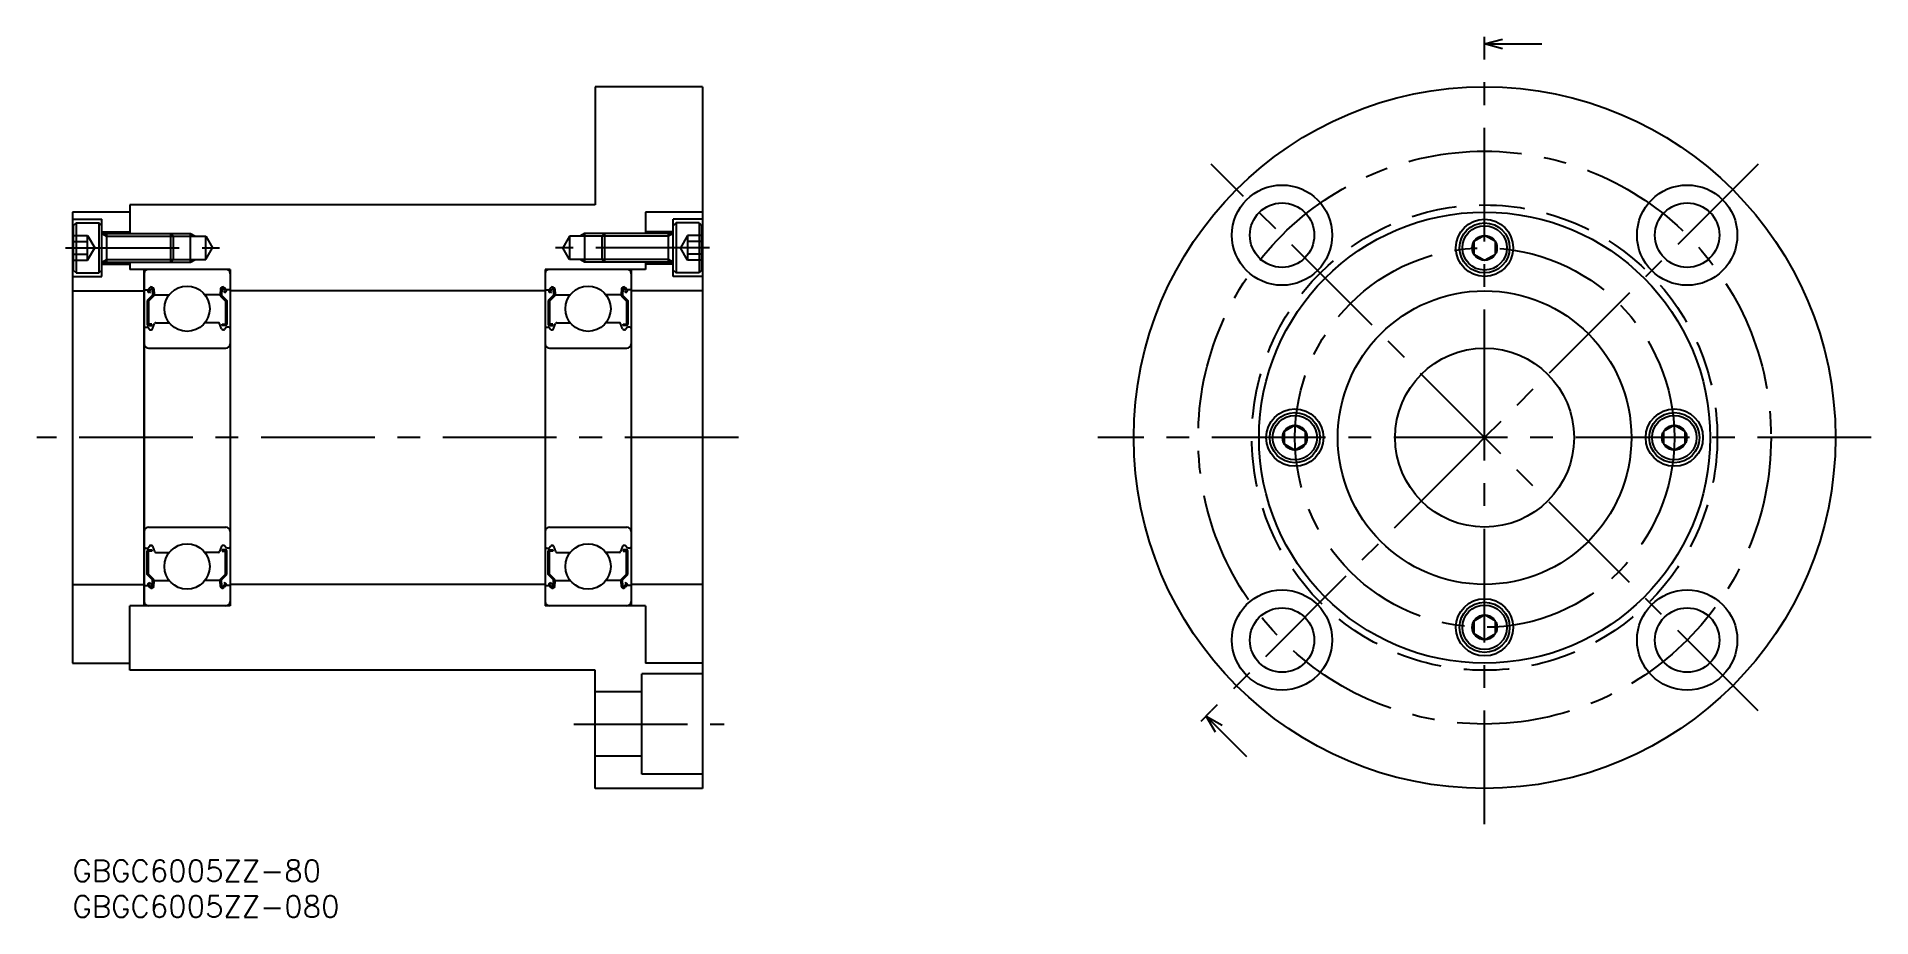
# Model space of a CAD drawing. Extents: x -5 to 251, y -8 to 115.
import ezdxf

# ---------------------------------------------------------------- set-up
doc = ezdxf.new("R2010")
doc.units = 0
doc.header["$LTSCALE"] = 0.5
doc.linetypes.add('CENTER', pattern=[50.8, 31.75, -6.35, 6.35, -6.35])
doc.linetypes.add('DASHED', pattern=[19.05, 12.7, -6.35])
doc.layers.get('0').update_dxf_attribs({"linetype": 'CONTINUOUS'})
for name, color, linetype in [('MSM_CENTER', 1, 'CENTER'), ('MSM_CONTINUOUS', 7, 'CONTINUOUS'), ('MSM_DASHED', 4, 'DASHED'), ('MSM_NARROW', 5, 'CONTINUOUS'), ('MSM_PART_NUMBER', 7, 'CONTINUOUS')]:
    doc.layers.add(name, color=color, linetype=linetype)
doc.styles.get("Standard").update_dxf_attribs({"font": 'txt.shx', "height": 3, "bigfont": 'bigfont.shx'})

# ---------------------------------------------------------------- blocks, each defined once
blk = doc.blocks.new('*U6')
at = {"layer": 'MSM_PART_NUMBER'}
blk.add_text('GBGC6005ZZ-80', height=3, dxfattribs=at).set_placement((0, -3))
blk = doc.blocks.new('*U7')
at = {"layer": 'MSM_PART_NUMBER'}
blk.add_text('GBGC6005ZZ-080', height=3, dxfattribs=at).set_placement((0, -8))
blk = doc.blocks.new('_OPEN30')
at = {"color": 0, "linetype": 'BYBLOCK'}
for p, q in [((-1, 0.27), (0, 0)), ((0, 0), (-1, -0.27)), ((0, 0), (-1, 0))]:
    blk.add_line(p, q, dxfattribs=at)
blk = doc.blocks.new('*U2')
at = {"color": 7, "linetype": 'CONTINUOUS'}
blk.add_lwpolyline([(595.34, 147.9), (600.84, 147.9)], dxfattribs=at)
at = {"color": 7, "linetype": 'CONTINUOUS', "xscale": 2.5, "yscale": 2.5, "zscale": 2.5, "rotation": 180}
blk.add_blockref('_OPEN30', (592.84, 147.9), dxfattribs=at)
blk = doc.blocks.new('*U1')
at = {"color": 7, "linetype": 'CONTINUOUS'}
blk.add_lwpolyline([(595.34, 94.1), (600.84, 94.1)], dxfattribs=at)
at = {"color": 7, "linetype": 'CONTINUOUS', "xscale": 2.5, "yscale": 2.5, "zscale": 2.5, "rotation": 180}
blk.add_blockref('_OPEN30', (592.84, 94.1), dxfattribs=at)

msp = doc.modelspace()

# ---------------------------------------------------------------- linework, layer by layer
at = {"layer": 'MSM_CENTER'}
for p, q in [((197.2, 61), (197.2, 113)), ((235.39, 20.82), (159.02, 97.18)), ((235.39, 97.18), (197.2, 59)), ((-0.96, 85.5), (20.54, 85.5)), ((88.96, 85.5), (67.46, 85.5)), ((93, 59), (-5, 59)), ((251.2, 59), (143.2, 59)), ((197.2, 5), (197.2, 59)), ((195.79, 57.59), (159.02, 20.82)), ((70, 19), (91, 19))]:
    msp.add_line(p, q, dxfattribs=at)
for radius in [40, 26.5]:
    msp.add_circle((197.2, 59), radius, dxfattribs=at)
at = {"layer": 'MSM_CONTINUOUS'}
for p, q in [((197.2, 113), (197.2, 115)), ((88, 108), (73, 108)), ((73, 108), (73, 91.5)), ((88, 108), (88, 10)), ((73, 91.5), (8, 91.5)), ((8, 91.5), (8, 87.5)), ((80, 90.5), (80, 87.5)), ((88, 90.5), (80, 90.5)), ((0.1, 88.6), (0.5, 89)), ((0.1, 88.6), (0.1, 82.4)), ((0.5, 89), (3.7, 89)), ((0.5, 89), (0.5, 82)), ((4.1, 88.6), (3.7, 89)), ((3.7, 89), (3.7, 82)), ((4.1, 87.5), (13.72, 87.5)), ((4.76, 87.5), (4.76, 83.5)), ((13.72, 83.5), (13.72, 87.5)), ((14.1, 87.12), (13.72, 87.5)), ((14.1, 87.12), (18.6, 87.12)), ((14.1, 83.88), (14.1, 87.12)), ((16.5, 83.5), (16.5, 87.5)), ((18.6, 83.88), (18.6, 87.12)), ((18.6, 87.12), (19.54, 85.5)), ((69.4, 87.12), (68.46, 85.5)), ((73.9, 87.12), (69.4, 87.12)), ((69.4, 87.12), (69.4, 83.88)), ((71.5, 87.5), (71.5, 83.5)), ((74.28, 87.5), (73.9, 87.12)), ((73.9, 87.12), (73.9, 83.88)), ((74.28, 87.5), (74.28, 83.5)), ((83.9, 87.5), (74.28, 87.5)), ((83.24, 83.5), (83.24, 87.5)), ((83.9, 81.5), (83.9, 89.5)), ((84.3, 89), (83.9, 88.6)), ((87.5, 89), (84.3, 89)), ((84.3, 89), (84.3, 82)), ((87.5, 89), (87.9, 88.6)), ((87.5, 89), (87.5, 82)), ((87.9, 82.4), (87.9, 88.6)), ((197.2, 87.23), (195.7, 86.37)), ((198.7, 86.37), (197.2, 87.23)), ((18.6, 83.88), (19.54, 85.5)), ((69.4, 83.88), (68.46, 85.5)), ((195.7, 86.37), (195.7, 84.63)), ((195.7, 84.63), (197.2, 83.77)), ((197.2, 83.77), (198.7, 84.63)), ((198.7, 84.63), (198.7, 86.37)), ((0.5, 82), (0.1, 82.4)), ((0.5, 82), (3.7, 82)), ((3.7, 82), (4.1, 82.4)), ((4.1, 83.5), (13.72, 83.5)), ((8, 83.5), (8, 82.5)), ((22, 82.5), (8, 82.5)), ((13.72, 83.5), (14.1, 83.88)), ((14.1, 83.88), (18.6, 83.88)), ((22, 82.5), (22, 35.5)), ((66, 82.5), (66, 35.5)), ((80, 82.5), (66, 82.5)), ((73.9, 83.88), (69.4, 83.88)), ((73.9, 83.88), (74.28, 83.5)), ((83.9, 83.5), (74.28, 83.5)), ((78, 82.5), (78, 35.5)), ((80, 83.5), (80, 82.5)), ((83.9, 82.4), (84.3, 82)), ((87.5, 82), (84.3, 82)), ((87.9, 82.4), (87.5, 82)), ((10, 81.9), (10, 36.1)), ((10.1, 79.65), (10.56, 79.65)), ((10.56, 79.65), (10.81, 79.95)), ((10.71, 79.52), (10.96, 79.82)), ((10.87, 79.39), (10.71, 79.52)), ((11.14, 79.76), (11.18, 78.88)), ((11.34, 79.78), (11.4, 79.04)), ((20.66, 79.78), (20.6, 79.04)), ((20.86, 79.76), (20.82, 78.88)), ((21.29, 79.52), (21.04, 79.82)), ((21.13, 79.39), (21.29, 79.52)), ((21.44, 79.65), (21.19, 79.95)), ((21.9, 79.65), (21.44, 79.65)), ((66, 79.5), (22, 79.5)), ((66.1, 79.65), (66.56, 79.65)), ((66.56, 79.65), (66.81, 79.95)), ((66.71, 79.52), (66.96, 79.82)), ((66.87, 79.39), (66.71, 79.52)), ((67.14, 79.76), (67.18, 78.88)), ((67.34, 79.78), (67.4, 79.04)), ((76.66, 79.78), (76.6, 79.04)), ((76.86, 79.76), (76.82, 78.88)), ((77.29, 79.52), (77.04, 79.82)), ((77.13, 79.39), (77.29, 79.52)), ((77.44, 79.65), (77.19, 79.95)), ((77.9, 79.65), (77.44, 79.65)), ((11.18, 78.88), (10.43, 78.13)), ((10.43, 78.13), (10.43, 74.85)), ((10.74, 79.24), (10.58, 79.37)), ((11.38, 78.8), (10.63, 78.05)), ((10.63, 78.05), (10.63, 74.85)), ((10.74, 79.24), (10.87, 79.39)), ((11.38, 79.27), (11.38, 78.8)), ((11.5, 78.95), (13.49, 78.95)), ((20.5, 78.95), (18.51, 78.95)), ((20.62, 79.27), (20.62, 78.8)), ((20.62, 78.8), (21.37, 78.05)), ((20.82, 78.88), (21.57, 78.13)), ((21.26, 79.24), (21.13, 79.39)), ((21.26, 79.24), (21.42, 79.37)), ((21.37, 78.05), (21.37, 74.85)), ((21.57, 78.13), (21.57, 74.85)), ((67.18, 78.88), (66.43, 78.13)), ((66.43, 78.13), (66.43, 74.85)), ((66.74, 79.24), (66.58, 79.37)), ((67.38, 78.8), (66.63, 78.05)), ((66.63, 78.05), (66.63, 74.85)), ((66.74, 79.24), (66.87, 79.39)), ((67.38, 79.27), (67.38, 78.8)), ((67.5, 78.95), (69.49, 78.95)), ((76.5, 78.95), (74.51, 78.95)), ((76.62, 79.27), (76.62, 78.8)), ((76.62, 78.8), (77.37, 78.05)), ((76.82, 78.88), (77.57, 78.13)), ((77.26, 79.24), (77.13, 79.39)), ((77.26, 79.24), (77.42, 79.37)), ((77.37, 78.05), (77.37, 74.85)), ((77.57, 78.13), (77.57, 74.85)), ((10.2, 74.45), (10.5, 74.45)), ((10.5, 74.45), (10.78, 74.12)), ((11.08, 74.85), (10.63, 74.85)), ((10.63, 74.65), (11.08, 74.65)), ((11.08, 74.65), (11.08, 74.85)), ((11.18, 74.18), (11.45, 74.92)), ((11.64, 75.05), (13.49, 75.05)), ((20.36, 75.05), (18.51, 75.05)), ((20.82, 74.18), (20.55, 74.92)), ((20.92, 74.85), (21.37, 74.85)), ((20.92, 74.65), (20.92, 74.85)), ((21.37, 74.65), (20.92, 74.65)), ((21.5, 74.45), (21.22, 74.12)), ((21.8, 74.45), (21.5, 74.45)), ((66.2, 74.45), (66.5, 74.45)), ((66.5, 74.45), (66.78, 74.12)), ((67.08, 74.85), (66.63, 74.85)), ((66.63, 74.65), (67.08, 74.65)), ((67.08, 74.65), (67.08, 74.85)), ((67.18, 74.18), (67.45, 74.92)), ((67.64, 75.05), (69.49, 75.05)), ((76.36, 75.05), (74.51, 75.05)), ((76.82, 74.18), (76.55, 74.92)), ((76.92, 74.85), (77.37, 74.85)), ((76.92, 74.65), (76.92, 74.85)), ((77.37, 74.65), (76.92, 74.65)), ((77.5, 74.45), (77.22, 74.12)), ((77.8, 74.45), (77.5, 74.45)), ((10.93, 74.05), (10.99, 74.05)), ((21.07, 74.05), (21.01, 74.05)), ((66.93, 74.05), (66.99, 74.05)), ((77.07, 74.05), (77.01, 74.05)), ((10.6, 71.5), (21.4, 71.5)), ((66.6, 71.5), (77.4, 71.5)), ((170.7, 60.73), (169.2, 59.87)), ((169.2, 59.87), (169.2, 58.13)), ((172.2, 59.87), (170.7, 60.73)), ((172.2, 58.13), (172.2, 59.87)), ((195.79, 57.59), (197.2, 59)), ((197.2, 59), (197.2, 61)), ((223.7, 60.73), (222.2, 59.87)), ((222.2, 59.87), (222.2, 58.13)), ((225.2, 59.87), (223.7, 60.73)), ((225.2, 58.13), (225.2, 59.87)), ((169.2, 58.13), (170.7, 57.27)), ((170.7, 57.27), (172.2, 58.13)), ((222.2, 58.13), (223.7, 57.27)), ((223.7, 57.27), (225.2, 58.13)), ((10.6, 46.5), (21.4, 46.5)), ((66.6, 46.5), (77.4, 46.5)), ((10.5, 43.55), (10.78, 43.88)), ((10.93, 43.95), (10.99, 43.95)), ((11.18, 43.82), (11.45, 43.08)), ((20.82, 43.82), (20.55, 43.08)), ((21.07, 43.95), (21.01, 43.95)), ((21.5, 43.55), (21.22, 43.88)), ((66.5, 43.55), (66.78, 43.88)), ((66.93, 43.95), (66.99, 43.95)), ((67.18, 43.82), (67.45, 43.08)), ((76.82, 43.82), (76.55, 43.08)), ((77.07, 43.95), (77.01, 43.95)), ((77.5, 43.55), (77.22, 43.88)), ((10.2, 43.55), (10.5, 43.55)), ((10.43, 39.87), (10.43, 43.15)), ((10.63, 43.35), (11.08, 43.35)), ((10.63, 39.95), (10.63, 43.15)), ((11.08, 43.15), (10.63, 43.15)), ((11.08, 43.35), (11.08, 43.15)), ((11.64, 42.95), (13.49, 42.95)), ((20.36, 42.95), (18.51, 42.95)), ((20.92, 43.35), (20.92, 43.15)), ((21.37, 43.35), (20.92, 43.35)), ((20.92, 43.15), (21.37, 43.15)), ((21.37, 39.95), (21.37, 43.15)), ((21.8, 43.55), (21.5, 43.55)), ((21.57, 39.87), (21.57, 43.15)), ((66.2, 43.55), (66.5, 43.55)), ((66.43, 39.87), (66.43, 43.15)), ((66.63, 43.35), (67.08, 43.35)), ((66.63, 39.95), (66.63, 43.15)), ((67.08, 43.15), (66.63, 43.15)), ((67.08, 43.35), (67.08, 43.15)), ((67.64, 42.95), (69.49, 42.95)), ((76.36, 42.95), (74.51, 42.95)), ((76.92, 43.35), (76.92, 43.15)), ((77.37, 43.35), (76.92, 43.35)), ((76.92, 43.15), (77.37, 43.15)), ((77.37, 39.95), (77.37, 43.15)), ((77.8, 43.55), (77.5, 43.55)), ((77.57, 39.87), (77.57, 43.15)), ((11.18, 39.12), (10.43, 39.87)), ((10.74, 38.76), (10.58, 38.63)), ((11.38, 39.2), (10.63, 39.95)), ((10.87, 38.61), (10.71, 38.48)), ((10.71, 38.48), (10.96, 38.18)), ((10.74, 38.76), (10.87, 38.61)), ((11.14, 38.24), (11.18, 39.12)), ((11.34, 38.22), (11.4, 38.96)), ((11.38, 38.73), (11.38, 39.2)), ((11.5, 39.05), (13.49, 39.05)), ((20.5, 39.05), (18.51, 39.05)), ((20.66, 38.22), (20.6, 38.96)), ((20.62, 39.2), (21.37, 39.95)), ((20.62, 38.73), (20.62, 39.2)), ((20.82, 39.12), (21.57, 39.87)), ((20.86, 38.24), (20.82, 39.12)), ((21.29, 38.48), (21.04, 38.18)), ((21.26, 38.76), (21.13, 38.61)), ((21.13, 38.61), (21.29, 38.48)), ((21.26, 38.76), (21.42, 38.63)), ((66, 38.5), (22, 38.5)), ((67.18, 39.12), (66.43, 39.87)), ((66.74, 38.76), (66.58, 38.63)), ((67.38, 39.2), (66.63, 39.95)), ((66.87, 38.61), (66.71, 38.48)), ((66.71, 38.48), (66.96, 38.18)), ((66.74, 38.76), (66.87, 38.61)), ((67.14, 38.24), (67.18, 39.12)), ((67.34, 38.22), (67.4, 38.96)), ((67.38, 38.73), (67.38, 39.2)), ((67.5, 39.05), (69.49, 39.05)), ((76.5, 39.05), (74.51, 39.05)), ((76.66, 38.22), (76.6, 38.96)), ((76.62, 39.2), (77.37, 39.95)), ((76.62, 38.73), (76.62, 39.2)), ((76.82, 39.12), (77.57, 39.87)), ((76.86, 38.24), (76.82, 39.12)), ((77.29, 38.48), (77.04, 38.18)), ((77.26, 38.76), (77.13, 38.61)), ((77.13, 38.61), (77.29, 38.48)), ((77.26, 38.76), (77.42, 38.63)), ((10.1, 38.35), (10.56, 38.35)), ((10.56, 38.35), (10.81, 38.05)), ((21.44, 38.35), (21.19, 38.05)), ((21.9, 38.35), (21.44, 38.35)), ((66.1, 38.35), (66.56, 38.35)), ((66.56, 38.35), (66.81, 38.05)), ((77.44, 38.35), (77.19, 38.05)), ((77.9, 38.35), (77.44, 38.35)), ((22, 35.5), (8, 35.5)), ((8, 26.5), (8, 35.5)), ((80, 35.5), (66, 35.5)), ((80, 35.5), (80, 27.5)), ((197.2, 34.23), (195.7, 33.37)), ((195.7, 33.37), (195.7, 31.63)), ((198.7, 33.37), (197.2, 34.23)), ((198.7, 31.63), (198.7, 33.37)), ((195.7, 31.63), (197.2, 30.77)), ((197.2, 30.77), (198.7, 31.63)), ((73, 26.5), (8, 26.5)), ((73, 10), (73, 26.5)), ((88, 26), (79.5, 26)), ((79.5, 12), (79.5, 26)), ((88, 27.5), (80, 27.5)), ((79.5, 23.5), (73, 23.5)), ((157.61, 19.4), (159.02, 20.82)), ((79.5, 14.5), (73, 14.5)), ((88, 12), (79.5, 12)), ((88, 10), (73, 10))]:
    msp.add_line(p, q, dxfattribs=at)
at = {"layer": 'MSM_CONTINUOUS', "color": 7, "linetype": 'CONTINUOUS'}
for p, q in [((0, 90.5), (0, 27.5)), ((8, 90.5), (0, 90.5)), ((0, 89.5), (4.1, 89.5)), ((4.1, 81.5), (4.1, 89.5)), ((4.1, 87.75), (8, 87.75)), ((83.9, 87.75), (80, 87.75)), ((88, 89.5), (83.9, 89.5)), ((4.1, 83.25), (8, 83.25)), ((10, 35.5), (10, 82.5)), ((83.9, 83.25), (80, 83.25)), ((0, 81.5), (4.1, 81.5)), ((0, 79.5), (10, 79.5)), ((88, 79.5), (78, 79.5)), ((88, 81.5), (83.9, 81.5)), ((0, 38.5), (10, 38.5)), ((88, 38.5), (78, 38.5)), ((0, 27.5), (8, 27.5))]:
    msp.add_line(p, q, dxfattribs=at)
at = {"layer": 'MSM_CONTINUOUS'}
for centre, radius in [((197.2, 59), 49), ((168.92, 87.28), 7), ((225.49, 87.28), 7), ((168.92, 87.28), 4.5), ((197.2, 59), 31.5), ((225.49, 87.28), 4.5), ((197.2, 85.5), 4), ((197.2, 85.5), 3.5), ((197.2, 85.5), 3.1), ((197.2, 85.5), 1.73), ((16, 77), 3.17), ((72, 77), 3.17), ((197.2, 59), 20.5), ((197.2, 59), 12.5), ((170.7, 59), 4), ((170.7, 59), 3.5), ((170.7, 59), 3.1), ((223.7, 59), 4), ((223.7, 59), 3.5), ((223.7, 59), 3.1), ((170.7, 59), 1.73), ((223.7, 59), 1.73), ((16, 41), 3.17), ((72, 41), 3.17), ((168.92, 30.72), 7), ((197.2, 32.5), 4), ((197.2, 32.5), 3.5), ((225.49, 30.72), 7), ((168.92, 30.72), 4.5), ((197.2, 32.5), 3.1), ((197.2, 32.5), 1.73), ((225.49, 30.72), 4.5)]:
    msp.add_circle(centre, radius, dxfattribs=at)
for centre, radius, start, end in [((10.6, 81.9), 0.6, 90, 180), ((21.4, 81.9), 0.6, 0, 90), ((66.6, 81.9), 0.6, 90, 180), ((77.4, 81.9), 0.6, 0, 90), ((10.1, 79.75), 0.1, 180, 270), ((10.71, 79.52), 0.2, 140.0012, 230.0863), ((11.04, 79.75), 0.3, 4.9967, 140.0012), ((11.04, 79.75), 0.1, 2.8198, 140.0023), ((20.96, 79.75), 0.3, 39.9988, 175.0033), ((20.96, 79.75), 0.1, 39.9977, 177.1802), ((21.29, 79.52), 0.2, 309.9137, 39.9988), ((21.9, 79.75), 0.1, 270, 0), ((66.1, 79.75), 0.1, 180, 270), ((66.71, 79.52), 0.2, 140.0012, 230.0863), ((67.04, 79.75), 0.3, 4.9967, 140.0012), ((67.04, 79.75), 0.1, 2.8198, 140.0023), ((76.96, 79.75), 0.3, 39.9988, 175.0033), ((76.96, 79.75), 0.1, 39.9977, 177.1802), ((77.29, 79.52), 0.2, 309.9137, 39.9988), ((77.9, 79.75), 0.1, 270, 0), ((11.5, 79.05), 0.1, 184.9967, 270), ((20.5, 79.05), 0.1, 270, 355.0033), ((67.5, 79.05), 0.1, 184.9967, 270), ((76.5, 79.05), 0.1, 270, 355.0033), ((10.2, 74.25), 0.2, 90, 180), ((10.63, 74.85), 0.2, 180, 270), ((11.64, 74.85), 0.2, 90, 159.9921), ((20.36, 74.85), 0.2, 20.0079, 90), ((21.37, 74.85), 0.2, 270, 0), ((21.8, 74.25), 0.2, 0, 90), ((66.2, 74.25), 0.2, 90, 180), ((66.63, 74.85), 0.2, 180, 270), ((67.64, 74.85), 0.2, 90, 159.9921), ((76.36, 74.85), 0.2, 20.0079, 90), ((77.37, 74.85), 0.2, 270, 0), ((77.8, 74.25), 0.2, 0, 90), ((10.6, 72.1), 0.6, 180, 270), ((10.93, 74.25), 0.2, 219.9945, 270), ((10.99, 74.25), 0.2, 270, 339.9921), ((21.01, 74.25), 0.2, 200.0079, 270), ((21.07, 74.25), 0.2, 270, 320.0055), ((21.4, 72.1), 0.6, 270, 0), ((66.6, 72.1), 0.6, 180, 270), ((66.93, 74.25), 0.2, 219.9945, 270), ((66.99, 74.25), 0.2, 270, 339.9921), ((77.01, 74.25), 0.2, 200.0079, 270), ((77.07, 74.25), 0.2, 270, 320.0055), ((77.4, 72.1), 0.6, 270, 0), ((10.6, 45.9), 0.6, 90, 180), ((21.4, 45.9), 0.6, 0, 90), ((66.6, 45.9), 0.6, 90, 180), ((77.4, 45.9), 0.6, 0, 90), ((10.2, 43.75), 0.2, 180, 270), ((10.93, 43.75), 0.2, 90, 140.0055), ((10.99, 43.75), 0.2, 20.0079, 90), ((21.01, 43.75), 0.2, 90, 159.9921), ((21.07, 43.75), 0.2, 39.9945, 90), ((21.8, 43.75), 0.2, 270, 0), ((66.2, 43.75), 0.2, 180, 270), ((66.93, 43.75), 0.2, 90, 140.0055), ((66.99, 43.75), 0.2, 20.0079, 90), ((77.01, 43.75), 0.2, 90, 159.9921), ((77.07, 43.75), 0.2, 39.9945, 90), ((77.8, 43.75), 0.2, 270, 0), ((10.63, 43.15), 0.2, 90, 180), ((11.64, 43.15), 0.2, 200.0079, 270), ((20.36, 43.15), 0.2, 270, 339.9921), ((21.37, 43.15), 0.2, 0, 90), ((66.63, 43.15), 0.2, 90, 180), ((67.64, 43.15), 0.2, 200.0079, 270), ((76.36, 43.15), 0.2, 270, 339.9921), ((77.37, 43.15), 0.2, 0, 90), ((10.71, 38.48), 0.2, 129.9137, 219.9988), ((11.5, 38.95), 0.1, 90, 175.0033), ((20.5, 38.95), 0.1, 4.9967, 90), ((21.29, 38.48), 0.2, 320.0012, 50.0863), ((66.71, 38.48), 0.2, 129.9137, 219.9988), ((67.5, 38.95), 0.1, 90, 175.0033), ((76.5, 38.95), 0.1, 4.9967, 90), ((77.29, 38.48), 0.2, 320.0012, 50.0863), ((10.1, 38.25), 0.1, 90, 180), ((10.6, 36.1), 0.6, 180, 270), ((11.04, 38.25), 0.3, 219.9988, 355.0033), ((11.04, 38.25), 0.1, 219.9977, 357.1802), ((20.96, 38.25), 0.3, 184.9967, 320.0012), ((20.96, 38.25), 0.1, 182.8198, 320.0023), ((21.4, 36.1), 0.6, 270, 0), ((21.9, 38.25), 0.1, 0, 90), ((66.1, 38.25), 0.1, 90, 180), ((66.6, 36.1), 0.6, 180, 270), ((67.04, 38.25), 0.3, 219.9988, 355.0033), ((67.04, 38.25), 0.1, 219.9977, 357.1802), ((76.96, 38.25), 0.3, 184.9967, 320.0012), ((76.96, 38.25), 0.1, 182.8198, 320.0023), ((77.4, 36.1), 0.6, 270, 0), ((77.9, 38.25), 0.1, 0, 90)]:
    msp.add_arc(centre, radius, start, end, dxfattribs=at)
at = {"layer": 'MSM_DASHED'}
for p, q in [((0.1, 87.23), (2.1, 87.23)), ((2.1, 87.23), (3.1, 85.5)), ((2.1, 83.77), (2.1, 87.23)), ((85.9, 87.23), (84.9, 85.5)), ((87.9, 87.23), (85.9, 87.23)), ((85.9, 87.23), (85.9, 83.77)), ((0.1, 86.37), (2.1, 86.37)), ((0.1, 84.63), (2.1, 84.63)), ((2.1, 83.77), (3.1, 85.5)), ((85.9, 83.77), (84.9, 85.5)), ((87.9, 86.37), (85.9, 86.37)), ((87.9, 84.63), (85.9, 84.63)), ((0.1, 83.77), (2.1, 83.77)), ((87.9, 83.77), (85.9, 83.77))]:
    msp.add_line(p, q, dxfattribs=at)
msp.add_circle((197.2, 59), 32.5, dxfattribs=at)
at = {"layer": 'MSM_NARROW'}
for p, q in [((4.1, 87.5), (4.76, 87.12)), ((4.76, 87.12), (14.1, 87.12)), ((13.72, 87.5), (16.5, 87.5)), ((16.5, 87.5), (17.16, 87.12)), ((71.5, 87.5), (70.84, 87.12)), ((74.28, 87.5), (71.5, 87.5)), ((83.24, 87.12), (73.9, 87.12)), ((83.9, 87.5), (83.24, 87.12)), ((4.1, 83.5), (4.76, 83.88)), ((4.76, 83.88), (14.1, 83.88)), ((13.72, 83.5), (16.5, 83.5)), ((16.5, 83.5), (17.16, 83.88)), ((71.5, 83.5), (70.84, 83.88)), ((74.28, 83.5), (71.5, 83.5)), ((83.24, 83.88), (73.9, 83.88)), ((83.9, 83.5), (83.24, 83.88))]:
    msp.add_line(p, q, dxfattribs=at)

# ---------------------------------------------------------------- block references
at = {"layer": 'MSM_CONTINUOUS'}
for name, p in [('*U2', (-395.64, -33.9)), ('*U6', (0, 0)), ('*U7', (0, 0))]:
    msp.add_blockref(name, p, dxfattribs=at)
at = {"layer": 'MSM_CONTINUOUS', "rotation": 315}
msp.add_blockref('*U1', (-327.43, 372.77), dxfattribs=at)

doc.saveas('drawing.dxf')
